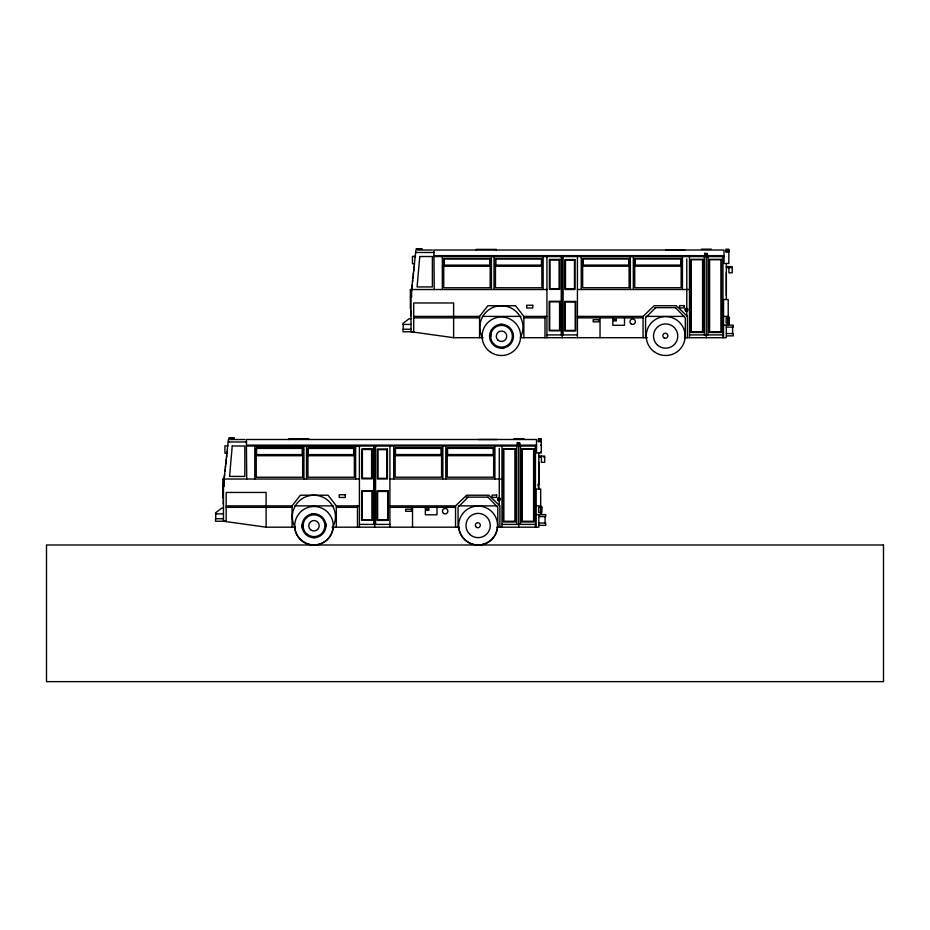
<?xml version="1.0" encoding="UTF-8"?>
<svg xmlns="http://www.w3.org/2000/svg" width="930" height="930" viewBox="0 0 930 930"><rect width="100%" height="100%" fill="white"/><g stroke="black" fill="none" stroke-linecap="round" stroke-linejoin="round"><path stroke-width="1.4" d="M303.134 526.38L303.331 523.544M490.645 336.893L490.854 334.056M226.804 452.085L227.025 453.863M228.396 439.506L223.467 484.577L223.467 521.242L266.108 527.182L295.403 527.182M414.92 257.412L415.536 255.738M415.919 250.019L410.99 295.089L410.99 331.754L453.619 337.695L482.926 337.695M416.489 248.775L421.836 248.717M411.211 314.27L411.502 313.491M292.055 527.182L292.055 505.874L300.367 495.225L328.034 495.225L336.346 505.874L336.346 527.182M479.578 337.695L479.578 316.398L487.878 305.738L515.557 305.738L523.857 316.398L523.857 337.695M468.092 497.143L458.048 507.303L458.048 527.182M655.615 307.656L645.571 317.816L645.571 337.695M577.425 316.398L643.06 316.398L654.15 305.738L676.331 305.738L687.421 316.398L687.421 337.695M389.902 505.874L455.537 505.874L466.627 495.225L488.808 495.225L499.898 505.874L499.898 527.182M421.964 248.903L416.175 248.856M234 438.472C236.58 437.472 226.037 437.67 229.571 438.507M229.268 441.285L229.024 441.75M233.186 438.495C237.057 437.763 226.606 437.635 229.919 438.472M499.259 324.547L502.363 324.361M500.642 348.157L503.758 347.971M311.748 514.023L314.851 513.837M313.131 537.633L316.235 537.447M701.441 249.182L711.485 249.182M417.361 250.019L432.427 250.019M728.841 250.019L725.912 250.019L725.912 249.182L728.841 249.182L728.841 263.492L724.028 263.492L724.028 250.019L433.903 250.019L434.229 289.532M728.841 251.042L725.912 251.042L725.912 252.169L728.841 252.169M725.912 251.344L728.841 251.344M415.919 252.483L434.229 252.483M434.229 255.645L724.028 255.645M415.466 256.378L412.455 256.378L412.455 263.748L414.617 263.748M434.229 256.552L724.028 256.587M443.75 265.12L490.18 265.12M495.458 265.12L541.888 265.12M582.668 265.085L629.099 265.085M634.737 265.085L681.167 265.085M443.75 266.247L490.18 266.247M495.458 266.247L541.888 266.247M582.668 266.213L629.099 266.213M634.737 266.213L681.167 266.213M726.33 266.596L732.201 266.596L732.201 272.827L728.911 272.827L728.911 266.596M726.33 267.642L730.096 267.642M731.364 267.642L732.201 267.642M726.33 272.641L726.33 295.449M577.425 289.497L689.49 289.497M546.933 289.532L410.363 289.532L410.363 301.82M410.363 289.858L411.63 289.858M410.363 296.995L411.63 296.995L411.63 289.532M654.906 307.667L675.703 307.667M410.99 313.829L410.99 315.712M413.699 316.398L479.578 316.398M482.426 316.398L520.998 316.398M523.857 316.398L546.933 316.398M645.92 316.398L684.561 316.398M723.54 316.398L728.213 316.398M728.213 316.991L729.05 316.991L729.05 324.105L728.213 324.105M413.699 317.862L479.578 317.862M523.857 317.862L544.992 317.862M577.425 317.862L643.06 317.862M728.213 317.862L726.121 317.862L726.121 323.094L728.213 323.094M410.99 318.746L409.107 318.746L403.039 323.384L403.039 324.407L410.99 324.407M729.05 323.303L729.469 317.572M723.54 325.151L733.235 325.151L733.235 327.104L726.33 327.104M410.99 329.243L403.039 329.243L403.039 331.754L413.699 331.754M726.33 333.556L733.235 333.556L733.235 335.87L726.33 335.87M546.933 334.916L577.425 334.916M689.49 334.916L722.97 334.916M647.35 337.695L520.3 337.695A21.564 21.564 0 0 0 501.398 305.738A21.564 21.564 0 0 0 482.507 337.695M684.561 337.695L726.33 337.695L726.33 325.151M513.93 438.669L523.974 438.669M229.838 439.506L244.904 439.506M541.318 439.506L538.389 439.506L538.389 438.669L541.318 438.669L541.318 452.968L536.505 452.968L536.505 439.506L246.38 439.506L246.717 479.02M541.318 440.518L538.389 440.518L538.389 441.657L541.318 441.657M538.389 440.832L541.318 440.832M538.389 441.355L541.318 441.355M228.396 441.959L246.717 441.959M540.69 445.063L541.318 445.063M246.717 445.121L536.505 445.121M227.955 445.865L224.932 445.865L224.932 453.236L227.094 453.236M246.717 446.028L536.505 446.063M540.69 451.968L541.318 451.968M256.238 454.596L302.669 454.596M307.946 454.596L354.365 454.596M395.157 454.561L441.576 454.561M447.225 454.561L493.656 454.561M256.238 455.723L302.669 455.723M307.946 455.723L354.365 455.723M395.157 455.688L441.576 455.688M447.225 455.688L493.656 455.688M538.807 456.084L544.678 456.084L544.678 462.303L541.388 462.303L541.388 456.084M538.807 457.13L541.33 457.13M543.841 457.13L544.678 457.13M538.807 462.117L538.807 484.925M359.41 479.02L222.84 479.02L222.84 491.296M389.902 478.985L501.968 478.985M222.84 479.345L224.107 479.345M222.84 486.471L224.107 486.471L224.107 479.02M466 497.143L488.18 497.143M226.176 505.874L292.055 505.874M294.915 505.874L333.486 505.874M336.346 505.874L359.41 505.874M458.409 505.874L497.039 505.874M536.029 505.874L540.69 505.874M540.69 506.478L541.527 506.478L541.527 513.593L540.69 513.593M540.063 507.117L540.69 507.117M226.176 507.338L292.055 507.338M336.346 507.338L357.469 507.338M389.902 507.338L455.537 507.338M540.69 507.338L538.598 507.338L538.598 512.57L540.69 512.57M223.467 508.222L221.584 508.222L215.516 512.872L215.516 513.895L223.467 513.895M540.69 512.349L541.318 512.349M541.527 512.767L541.946 507.059M536.029 514.627L545.712 514.627L545.712 516.592L538.807 516.592M223.467 518.731L215.516 518.731L215.516 521.242L226.176 521.242M538.807 523.032L545.712 523.032L545.712 525.345L538.807 525.345M359.41 524.392L389.902 524.392M501.968 524.392L535.448 524.392M332.057 527.182L458.409 527.182M497.039 527.182L538.807 527.182L538.807 514.627M414.338 266.108L414.141 267.828M413.943 269.56L413.745 271.293M413.536 273.013L413.339 274.745M413.141 276.477L412.943 278.198M412.746 279.93L412.536 281.651M412.13 285.161L411.699 288.893M226.827 455.584L226.629 457.316M226.42 459.048L226.222 460.769M226.025 462.501L225.827 464.221M225.63 465.953L225.42 467.685M225.223 469.406L225.025 471.138M224.618 474.637L224.188 478.38M675.494 307.656L685.329 317.816L685.329 337.695M487.983 497.143L497.806 507.303L497.806 527.182M537.877 484.356L538.807 488.599M513.221 334.01L513.407 337.113A11.927 11.927 0 0 1 494.818 346.123A11.927 11.927 0 0 1 496.306 325.523A11.927 11.927 0 0 1 513.407 337.113M489.61 335.393L489.796 338.508M325.709 523.485L325.884 526.601A11.927 11.927 0 0 1 307.295 535.61A11.927 11.927 0 0 1 308.795 514.999A11.927 11.927 0 0 1 325.884 526.601M302.099 524.88L302.273 527.984M732.608 327.104L732.608 333.556M728.841 320.141L728.841 322.861M728.213 325.151L728.213 299.53L723.54 299.53L723.54 337.695M728.004 317.862L728.004 323.094M726.33 263.492L726.33 299.53M722.97 256.587L722.97 337.695M707.974 256.587L707.974 334.916M706.23 256.587L706.23 337.695M704.312 256.587L704.312 334.916M689.49 256.587L689.49 337.695M686.793 258.947L686.793 316.398M684.771 250.019L665.729 250.019M682.422 256.529L682.422 289.497M680.748 265.085L680.748 258.889L635.062 258.889L635.062 265.085M643.06 316.398L643.06 337.695M633.318 256.471L633.318 289.497M630.354 256.471L630.354 289.497M628.68 265.085L628.68 258.889L582.982 258.889L582.982 265.085M624.518 317.862L624.518 325.314L612.847 325.314L612.847 317.862M600.036 317.862L600.036 337.695M581.238 256.471L581.238 289.497M577.425 256.471L577.425 337.695M563.103 256.587L563.103 334.916M562.173 256.587L562.173 337.695M561.255 256.587L561.255 334.916M546.933 256.587L546.933 337.695M544.992 316.398L544.992 337.695M545.085 516.592L545.085 523.032M543.143 256.564L543.143 289.532M541.469 265.12L541.469 258.924L495.771 258.924L495.771 265.12M540.69 514.627L540.69 489.017L536.029 489.017L536.029 527.182M540.481 507.338L540.481 512.57M538.807 452.968L538.807 489.017M535.448 446.063L535.448 527.182M520.463 446.063L520.463 524.392M518.707 446.063L518.707 527.182M516.801 446.063L516.801 524.392M501.968 446.063L501.968 527.182M499.271 448.423L499.271 505.874M497.259 439.506L478.218 439.506M496.306 250.019L496.306 249.391L476.218 249.391L476.218 250.019M494.911 446.005L494.911 478.985M494.028 256.564L494.028 289.532M493.237 454.561L493.237 448.376L447.539 448.376L447.539 454.561M491.435 256.564L491.435 289.532M489.761 265.12L489.761 258.924L444.063 258.924L444.063 265.12M455.537 505.874L455.537 527.182M453.619 337.695L453.619 302.971L413.699 302.971L413.699 332.138M445.796 445.958L445.796 478.985M442.843 445.958L442.843 478.985M442.32 256.552L442.32 289.532M441.157 454.561L441.157 448.376L395.471 448.376L395.471 454.561M436.995 507.338L436.995 514.79L425.336 514.79L425.336 507.338M412.525 507.338L412.525 527.182M410.781 310.655L410.781 314.421M410.363 302.808L410.363 308.667M403.248 324.407L403.248 329.243M393.727 445.958L393.727 478.985M389.902 445.958L389.902 527.182M375.581 446.063L375.581 524.392M374.662 446.063L374.662 527.182M373.744 446.063L373.744 524.392M359.41 527.182L359.41 446.063L254.808 446.028L254.808 479.02M357.469 505.874L357.469 527.182M355.632 446.051L355.632 479.02M353.946 454.596L353.946 448.411L308.26 448.411L308.26 454.596M308.783 439.506L308.783 438.879L288.695 438.879L288.695 439.506M306.516 446.051L306.516 479.02M303.924 446.051L303.924 479.02M302.238 454.596L302.238 448.411L256.552 448.411L256.552 454.596M266.108 527.182L266.108 492.447L226.176 492.447L226.176 521.614M223.258 500.131L223.258 503.897M222.84 492.296L222.84 498.155M215.725 513.895L215.725 518.731M294.984 527.182A21.564 21.564 0 0 1 313.887 495.225A21.564 21.564 0 0 1 332.789 527.182M333.103 526.775A19.251 19.251 0 0 1 316.595 544.794M311.573 544.852A19.251 19.251 0 0 1 294.682 527.205M497.538 526.752A19.46 19.46 0 0 1 467.348 541.737A19.46 19.46 0 0 1 469.464 508.094A19.46 19.46 0 0 1 497.538 526.752A19.46 19.46 0 0 1 480.74 544.817M473.161 544.341A19.46 19.46 0 0 1 458.746 526.833M518.859 443.575C518.08 445.726 518.208 441.401 518.859 443.575M706.37 254.099C705.684 256.32 705.649 251.937 706.37 254.099M517.998 443.308C518.417 446.54 519.824 441.285 517.998 443.308M705.521 253.832C705.917 257.052 707.381 251.798 705.521 253.832M519.242 444.319C520.614 444.54 519.87 441.064 519.242 444.319M706.765 254.832C708.149 255.006 707.463 251.588 706.765 254.832M232.244 445.993L229.571 476.416L244.846 476.416L244.846 445.993L232.244 445.993M419.767 256.517L417.093 286.94L432.369 286.94L432.369 256.517L419.767 256.517M497.957 498.957C499.247 502.956 501.072 496.132 497.957 498.957M685.48 309.469C686.759 313.468 688.584 306.656 685.48 309.469M517.336 442.738L517.475 444.389L517.336 442.738M704.859 253.251L704.987 254.901L704.859 253.251M490.18 258.47L443.75 258.47L443.75 287.765L490.18 287.765L490.18 258.47M541.888 258.47L495.458 258.47L495.458 287.765L541.888 287.765L541.888 258.47M629.099 258.435L582.668 258.435L582.668 287.73L629.099 287.73L629.099 258.435M681.167 258.435L634.737 258.435L634.737 287.73L681.167 287.73L681.167 258.435M559.674 259.435L549.421 259.435L549.421 289.358L559.674 289.358L559.674 259.435M703.045 259.342L690.909 259.342L690.909 332.51L703.045 332.51L703.045 259.342M721.494 259.342L709.148 259.342L709.148 332.51L721.494 332.51L721.494 259.342M574.949 259.575L564.905 259.575L564.905 289.497L574.949 289.497L574.949 259.575M702.58 259.691L691.281 259.691L691.281 331.789L702.58 331.789L702.58 259.691M721.11 259.691L709.602 259.691L709.602 331.789L721.11 331.789L721.11 259.691M559.128 260.005L549.921 260.005L549.921 288.672L559.128 288.672L559.128 260.005M574.484 260.168L565.487 260.168L565.487 288.835L574.484 288.835L574.484 260.168M560.058 301.297L549.177 301.297L549.177 330.801L560.058 330.801L560.058 301.297M575.705 301.425L564.615 301.425L564.615 330.929L575.705 330.929L575.705 301.425M559.558 301.855L549.723 301.855L549.723 330.313L559.558 330.313L559.558 301.855M575.193 301.971L565.149 301.971L565.149 330.429L575.193 330.429L575.193 301.971M532.774 305.273L526.706 305.273L526.706 307.993L532.774 307.993L532.774 305.273M684.189 305.61L679.586 305.61L679.586 307.911L684.189 307.911L684.189 305.61M616.299 319.397L613.579 319.397L613.579 320.862L616.299 320.862L616.299 319.397M599.013 319.734L593.154 319.734L593.154 321.827L599.013 321.827L599.013 319.734M302.669 447.946L256.238 447.946L256.238 477.241L302.669 477.241L302.669 447.946M354.365 447.946L307.946 447.946L307.946 477.241L354.365 477.241L354.365 447.946M441.576 447.911L395.157 447.911L395.157 477.206L441.576 477.206L441.576 447.911M493.656 447.911L447.225 447.911L447.225 477.206L493.656 477.206L493.656 447.911M372.151 448.911L361.898 448.911L361.898 478.834L372.151 478.834L372.151 448.911M515.534 448.83L503.397 448.83L503.397 521.997L515.534 521.997L515.534 448.83M533.983 448.83L521.637 448.83L521.637 521.997L533.983 521.997L533.983 448.83M387.426 449.05L377.382 449.05L377.382 478.973L387.426 478.973L387.426 449.05M515.069 449.167L503.769 449.167L503.769 521.265L515.069 521.265L515.069 449.167M533.599 449.167L522.09 449.167L522.09 521.265L533.599 521.265L533.599 449.167M371.605 449.492L362.398 449.492L362.398 478.16L371.605 478.16L371.605 449.492M386.973 449.655L377.975 449.655L377.975 478.322L386.973 478.322L386.973 449.655M372.546 490.784L361.665 490.784L361.665 520.288L372.546 520.288L372.546 490.784M388.194 490.901L377.103 490.901L377.103 520.405L388.194 520.405L388.194 490.901M372.047 491.342L362.212 491.342L362.212 519.8L372.047 519.8L372.047 491.342M387.682 491.459L377.638 491.459L377.638 519.917L387.682 519.917L387.682 491.459M345.263 494.748L339.194 494.748L339.194 497.469L345.263 497.469L345.263 494.748M496.678 495.086L492.075 495.086L492.075 497.387L496.678 497.387L496.678 495.086M428.788 508.884L426.068 508.884L426.068 510.349L428.788 510.349L428.788 508.884M411.502 509.21L405.643 509.21L405.643 511.302L411.502 511.302L411.502 509.21M883.5 544.992L46.5 544.992L46.5 681.644L883.5 681.644L883.5 544.992M657.417 344.983A12.136 12.136 0 0 0 677.482 338.694A12.136 12.136 0 0 0 662.009 324.465A12.136 12.136 0 0 0 657.417 344.983M654.906 352.249A19.46 19.46 0 0 0 685.096 337.276A19.46 19.46 0 0 0 657.022 318.618A19.46 19.46 0 0 0 654.906 352.249M664.09 337.916A2.511 2.511 0 0 0 667.856 335.742A2.511 2.511 0 0 0 664.09 333.568A2.511 2.511 0 0 0 664.09 337.916M494.283 344.391A10.881 10.881 0 0 0 512.163 338.45A10.881 10.881 0 0 0 498.085 325.93A10.881 10.881 0 0 0 494.283 344.391M498.027 340.171A5.231 5.231 0 0 0 506.629 337.311A5.231 5.231 0 0 0 499.863 331.289A5.231 5.231 0 0 0 498.027 340.171M490.877 352.389A19.251 19.251 0 0 0 520.614 337.299A19.251 19.251 0 0 0 492.679 319.083A19.251 19.251 0 0 0 490.877 352.389M685.759 311.015A1.465 1.465 0 0 0 687.956 309.748A1.465 1.465 0 0 0 685.759 308.481A1.465 1.465 0 0 0 685.759 311.015M631.331 324.035A2.72 2.72 0 0 0 635.411 321.675A2.72 2.72 0 0 0 631.331 319.316A2.72 2.72 0 0 0 631.331 324.035M498.236 500.491A1.465 1.465 0 0 0 500.433 499.224A1.465 1.465 0 0 0 498.236 497.957A1.465 1.465 0 0 0 498.236 500.491M443.808 513.511A2.72 2.72 0 0 0 447.888 511.151A2.72 2.72 0 0 0 443.808 508.803A2.72 2.72 0 0 0 443.808 513.511M306.761 533.867A10.881 10.881 0 0 0 324.651 527.938A10.881 10.881 0 0 0 310.562 515.406A10.881 10.881 0 0 0 306.761 533.867M310.515 529.647A5.231 5.231 0 0 0 319.118 526.787A5.231 5.231 0 0 0 312.341 520.777A5.231 5.231 0 0 0 310.515 529.647M303.482 541.865A19.251 19.251 0 0 0 333.219 526.775A19.251 19.251 0 0 0 305.284 508.571A19.251 19.251 0 0 0 303.482 541.865M469.906 534.459A12.136 12.136 0 0 0 489.959 528.17A12.136 12.136 0 0 0 474.486 513.941A12.136 12.136 0 0 0 469.906 534.459M476.579 527.391A2.511 2.511 0 0 0 480.345 525.218A2.511 2.511 0 0 0 476.579 523.044A2.511 2.511 0 0 0 476.579 527.391"/></g></svg>
